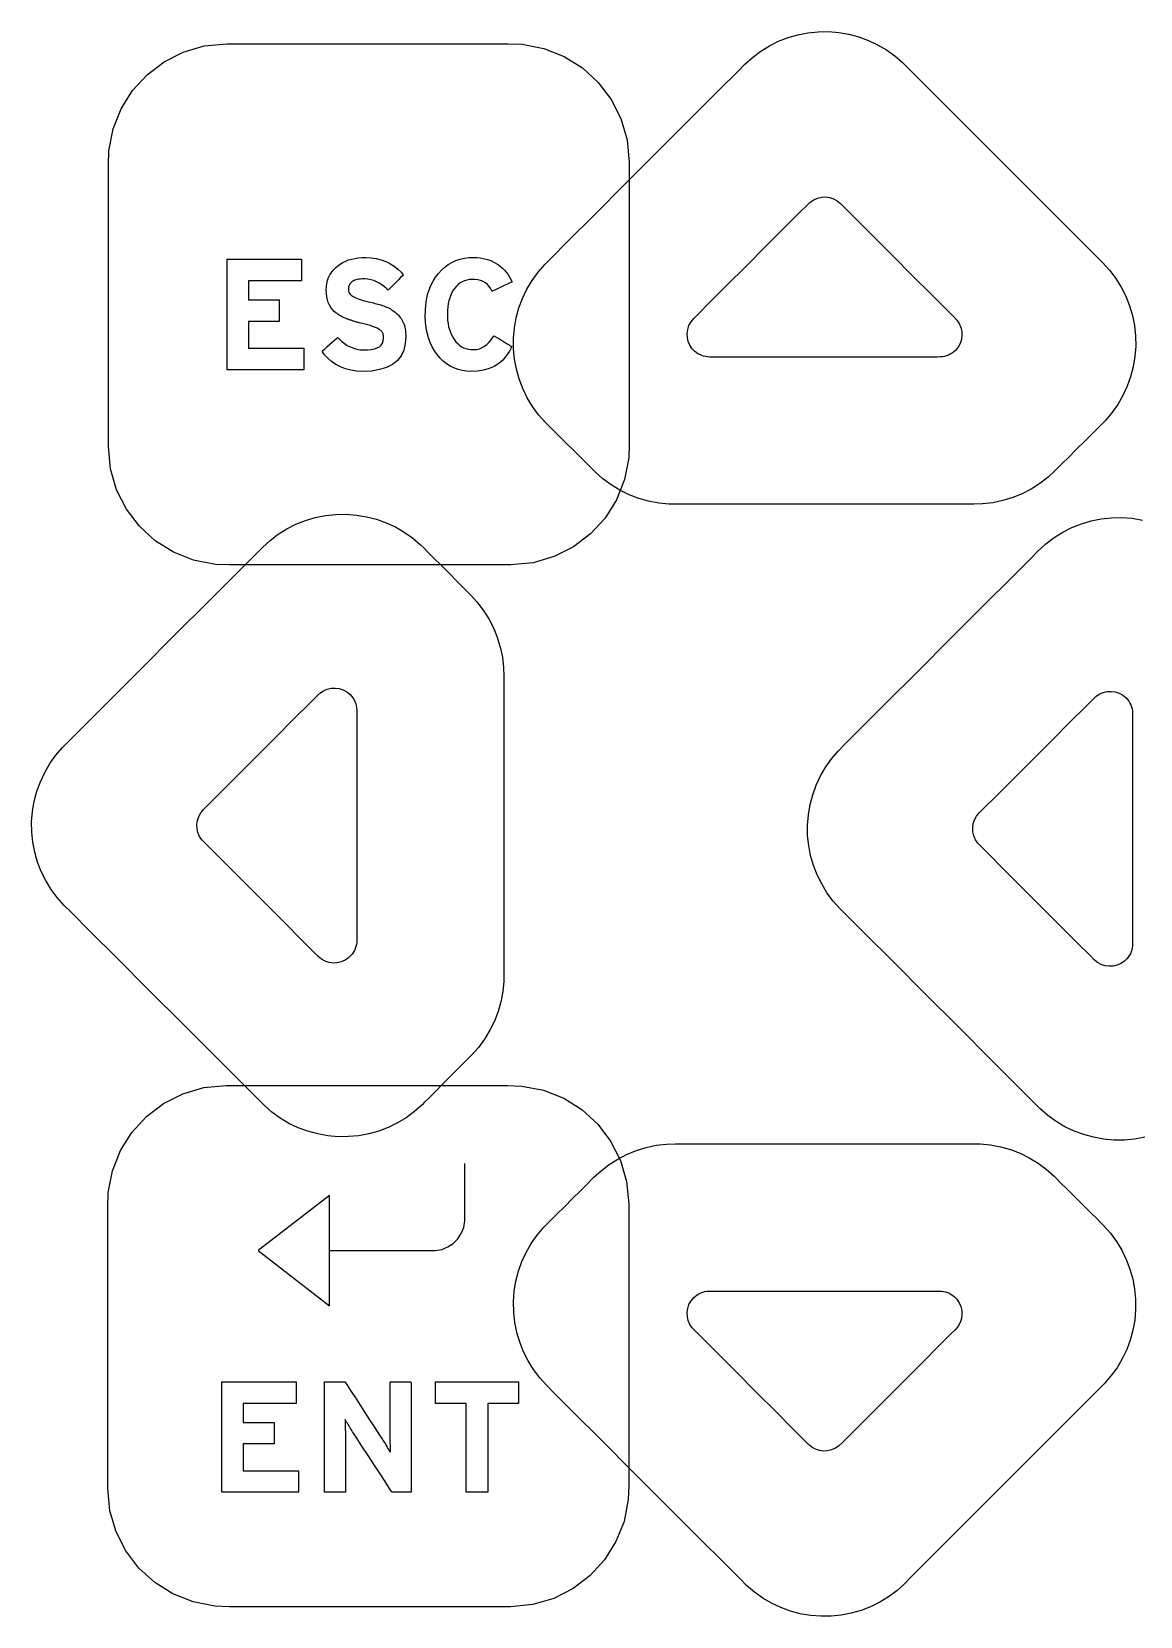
# Model space of a CAD drawing. Extents: x 1 to 47.7, y 0.2 to 35.
# Drawn here: x 22.173 to 23.344, y 11.692 to 13.364 of the extents above; entities that cross this region are included whole.
import ezdxf

# ---------------------------------------------------------------- set-up
doc = ezdxf.new("R2010")
doc.units = 0
doc.header["$MEASUREMENT"] = 0
for name, color, linetype in [('4_1__5U__UP_TO_TWO_IO_BOAR', 7, 'CONTINUOUS'), ('4_2__5U__FRONT_PANEL_W_24_', 7, 'CONTINUOUS'), ('5_1___24__TARGET_LEDS___12', 7, 'CONTINUOUS')]:
    doc.layers.add(name, color=color, linetype=linetype)

msp = doc.modelspace()

# ---------------------------------------------------------------- linework, layer by layer
at = {"layer": '4_1__5U__UP_TO_TWO_IO_BOAR'}
for points in [[(22.6791, 12.8017), (22.6676, 12.8017), (22.637, 12.8017), (22.5933, 12.8017), (22.5423, 12.8017), (22.4898, 12.8017), (22.4416, 12.8017), (22.4038, 12.8017), (22.382, 12.8017), (22.3671, 12.8023), (22.3441, 12.8067), (22.3227, 12.8152), (22.3035, 12.8272), (22.2869, 12.8425), (22.2731, 12.8605), (22.2628, 12.8808), (22.2563, 12.903), (22.2541, 12.9267), (22.2541, 12.9382), (22.2541, 12.9687), (22.2541, 13.0124), (22.2541, 13.0635), (22.2541, 13.116), (22.2541, 13.1641), (22.2541, 13.202), (22.2541, 13.2237), (22.2546, 13.2387), (22.2591, 13.2617), (22.2675, 13.283), (22.2796, 13.3022), (22.2949, 13.3189), (22.3129, 13.3326), (22.3332, 13.3429), (22.3554, 13.3494), (22.3791, 13.3517), (22.3905, 13.3517), (22.4211, 13.3517), (22.4648, 13.3517), (22.5158, 13.3517), (22.5683, 13.3517), (22.6165, 13.3517), (22.6543, 13.3517), (22.6761, 13.3517), (22.691, 13.3511), (22.714, 13.3467), (22.7354, 13.3382), (22.7546, 13.3261), (22.7712, 13.3109), (22.785, 13.2929), (22.7953, 13.2726), (22.8018, 13.2504), (22.8041, 13.2267), (22.8041, 13.2152), (22.8041, 13.1847), (22.8041, 13.141), (22.8041, 13.0899), (22.8041, 13.0374), (22.8041, 12.9893), (22.8041, 12.9514), (22.8041, 12.9297), (22.8035, 12.9147), (22.799, 12.8917), (22.7906, 12.8704), (22.7785, 12.8512), (22.7632, 12.8345), (22.7453, 12.8208), (22.7249, 12.8105), (22.7027, 12.8039)], [(22.5681, 13.0429), (22.5676, 13.0352), (22.566, 13.0284), (22.5632, 13.0225), (22.5592, 13.0175), (22.5541, 13.0133), (22.5479, 13.0101), (22.5404, 13.0078), (22.5318, 13.0063), (22.5226, 13.0058), (22.5162, 13.0063), (22.5101, 13.0073), (22.5044, 13.0088), (22.4992, 13.0108), (22.4943, 13.0133), (22.4898, 13.0163), (22.4857, 13.0199), (22.482, 13.0239), (22.4798, 13.0271), (22.4807, 13.0279), (22.4825, 13.0296), (22.4849, 13.0317), (22.4877, 13.0342), (22.4904, 13.0367), (22.4929, 13.039), (22.4948, 13.0408), (22.4959, 13.0418), (22.4974, 13.0405), (22.5003, 13.0378), (22.5033, 13.0354), (22.5064, 13.0333), (22.5096, 13.0317), (22.5129, 13.0304), (22.5164, 13.0294), (22.5199, 13.0288), (22.5236, 13.0286), (22.5277, 13.0286), (22.5316, 13.029), (22.535, 13.0296), (22.5378, 13.0307), (22.5402, 13.032), (22.5421, 13.0337), (22.5434, 13.0357), (22.5443, 13.038), (22.5447, 13.0407), (22.5447, 13.0418), (22.5446, 13.0425), (22.5446, 13.0431), (22.5445, 13.0437), (22.5444, 13.0443), (22.5443, 13.0449), (22.5442, 13.0454), (22.5441, 13.0459), (22.5439, 13.0464), (22.5436, 13.0469), (22.5433, 13.0473), (22.5429, 13.0478), (22.5426, 13.0482), (22.5421, 13.0486), (22.5417, 13.0491), (22.5412, 13.0495), (22.5407, 13.0499), (22.54, 13.0503), (22.5387, 13.0511), (22.5371, 13.0519), (22.5352, 13.0526), (22.5331, 13.0534), (22.5307, 13.0542), (22.528, 13.055), (22.5251, 13.0557), (22.5219, 13.0565), (22.5192, 13.0572), (22.5183, 13.0574), (22.5175, 13.0576), (22.5166, 13.0578), (22.5158, 13.0581), (22.515, 13.0583), (22.5142, 13.0586), (22.5134, 13.0589), (22.5126, 13.0591), (22.5118, 13.0594), (22.511, 13.0596), (22.5103, 13.0599), (22.5095, 13.0601), (22.5087, 13.0604), (22.5079, 13.0607), (22.5072, 13.0609), (22.5064, 13.0612), (22.5057, 13.0615), (22.5045, 13.062), (22.5031, 13.0626), (22.5017, 13.0632), (22.5003, 13.0639), (22.4991, 13.0646), (22.4978, 13.0653), (22.4966, 13.0661), (22.4955, 13.0669), (22.4944, 13.0677), (22.4925, 13.0693), (22.4906, 13.0712), (22.4889, 13.0734), (22.4875, 13.0759), (22.4863, 13.0785), (22.4854, 13.0815), (22.4847, 13.0846), (22.4843, 13.088), (22.4841, 13.0917), (22.4843, 13.0953), (22.4847, 13.0987), (22.4855, 13.1019), (22.4866, 13.1049), (22.4879, 13.1078), (22.4896, 13.1104), (22.4915, 13.1129), (22.4938, 13.1152), (22.4963, 13.1173), (22.4989, 13.1192), (22.5017, 13.1208), (22.5047, 13.1223), (22.5078, 13.1235), (22.511, 13.1245), (22.5144, 13.1252), (22.5179, 13.1258), (22.5216, 13.1261), (22.5259, 13.1261), (22.5315, 13.1257), (22.5369, 13.1249), (22.542, 13.1236), (22.5469, 13.1218), (22.5514, 13.1196), (22.5557, 13.1169), (22.5598, 13.1138), (22.5635, 13.1102), (22.5655, 13.1078), (22.5645, 13.1068), (22.5627, 13.1049), (22.5603, 13.1025), (22.5575, 13.0997), (22.5548, 13.097), (22.5524, 13.0945), (22.5505, 13.0926), (22.5494, 13.0916), (22.548, 13.0929), (22.5455, 13.0953), (22.5429, 13.0974), (22.5401, 13.0991), (22.5373, 13.1006), (22.5343, 13.1018), (22.5312, 13.1027), (22.528, 13.1032), (22.5247, 13.1035), (22.5223, 13.1035), (22.5204, 13.1034), (22.5187, 13.1031), (22.5172, 13.1029), (22.5157, 13.1025), (22.5144, 13.1021), (22.5133, 13.1016), (22.5122, 13.1011), (22.5113, 13.1004), (22.5106, 13.0997), (22.5098, 13.099), (22.5092, 13.0982), (22.5087, 13.0974), (22.5083, 13.0966), (22.508, 13.0957), (22.5077, 13.0948), (22.5076, 13.0939), (22.5075, 13.093), (22.5076, 13.0918), (22.5077, 13.0908), (22.508, 13.0897), (22.5085, 13.0888), (22.509, 13.0879), (22.5097, 13.087), (22.5105, 13.0862), (22.5115, 13.0855), (22.5126, 13.0848), (22.5138, 13.0842), (22.5153, 13.0835), (22.517, 13.0828), (22.5188, 13.0821), (22.5209, 13.0814), (22.5232, 13.0807), (22.5258, 13.0801), (22.5285, 13.0794), (22.5309, 13.0788), (22.5325, 13.0785), (22.534, 13.0781), (22.5356, 13.0777), (22.5371, 13.0773), (22.5387, 13.0769), (22.5402, 13.0765), (22.5418, 13.076), (22.5433, 13.0755), (22.5448, 13.075), (22.5463, 13.0744), (22.5477, 13.0738), (22.5491, 13.0732), (22.5505, 13.0725), (22.5519, 13.0718), (22.5532, 13.071), (22.5545, 13.0702), (22.5557, 13.0693), (22.5569, 13.0684), (22.5581, 13.0674), (22.5592, 13.0663), (22.5603, 13.0653), (22.5613, 13.0641), (22.5623, 13.0629), (22.5631, 13.0617), (22.564, 13.0604), (22.5647, 13.059), (22.5654, 13.0576), (22.5661, 13.056), (22.5666, 13.0544), (22.5671, 13.0527), (22.5674, 13.0509), (22.5677, 13.049), (22.5679, 13.0471), (22.5681, 13.045)], [(22.6592, 13.0904), (22.6578, 13.0931), (22.6562, 13.0955), (22.6543, 13.0975), (22.6521, 13.0993), (22.6497, 13.1007), (22.6471, 13.1018), (22.6442, 13.1025), (22.641, 13.103), (22.6378, 13.103), (22.6351, 13.1028), (22.6324, 13.1023), (22.63, 13.1015), (22.6277, 13.1005), (22.6255, 13.0992), (22.6235, 13.0977), (22.6216, 13.0958), (22.6199, 13.0938), (22.6183, 13.0915), (22.6168, 13.089), (22.6156, 13.0864), (22.6145, 13.0835), (22.6136, 13.0805), (22.6129, 13.0774), (22.6124, 13.074), (22.6121, 13.0705), (22.612, 13.0668), (22.612, 13.0631), (22.6123, 13.0596), (22.6127, 13.0563), (22.6133, 13.0531), (22.6142, 13.0501), (22.6152, 13.0472), (22.6164, 13.0445), (22.6178, 13.0419), (22.6194, 13.0394), (22.6211, 13.0372), (22.6229, 13.0352), (22.6248, 13.0335), (22.627, 13.032), (22.6292, 13.0309), (22.6316, 13.03), (22.6342, 13.0293), (22.6369, 13.029), (22.6398, 13.0289), (22.643, 13.0292), (22.6459, 13.0299), (22.6487, 13.031), (22.6513, 13.0325), (22.6538, 13.0344), (22.6561, 13.0366), (22.6582, 13.0393), (22.6602, 13.0424), (22.6612, 13.0436), (22.6626, 13.0427), (22.665, 13.0413), (22.668, 13.0395), (22.6712, 13.0375), (22.6744, 13.0355), (22.6771, 13.0339), (22.6791, 13.0327), (22.68, 13.0321), (22.6775, 13.0273), (22.6742, 13.0223), (22.6704, 13.0179), (22.6662, 13.0143), (22.6614, 13.0112), (22.6561, 13.0089), (22.6503, 13.0072), (22.644, 13.0062), (22.6374, 13.0058), (22.6325, 13.0061), (22.6277, 13.0069), (22.6233, 13.008), (22.619, 13.0096), (22.615, 13.0116), (22.6112, 13.014), (22.6076, 13.0168), (22.6043, 13.02), (22.6012, 13.0237), (22.5984, 13.0276), (22.596, 13.0319), (22.5939, 13.0364), (22.5922, 13.0413), (22.5908, 13.0465), (22.5897, 13.052), (22.5891, 13.0578), (22.5887, 13.0639), (22.5888, 13.0701), (22.5893, 13.076), (22.5901, 13.0816), (22.5912, 13.0869), (22.5928, 13.092), (22.5947, 13.0967), (22.5969, 13.1012), (22.5996, 13.1053), (22.6025, 13.1092), (22.6058, 13.1128), (22.6092, 13.1159), (22.6129, 13.1187), (22.6169, 13.121), (22.621, 13.1228), (22.6254, 13.1243), (22.63, 13.1254), (22.6348, 13.126), (22.6396, 13.1262), (22.6432, 13.126), (22.6466, 13.1257), (22.6498, 13.1251), (22.6529, 13.1244), (22.6558, 13.1236), (22.6586, 13.1225), (22.6612, 13.1213), (22.6637, 13.1199), (22.666, 13.1183), (22.6682, 13.1166), (22.6703, 13.1147), (22.6722, 13.1128), (22.674, 13.1107), (22.6757, 13.1085), (22.6772, 13.1062), (22.6787, 13.1037), (22.68, 13.1012), (22.6799, 13.1002), (22.6781, 13.0994), (22.6754, 13.0981), (22.672, 13.0965), (22.6684, 13.0948), (22.665, 13.0932), (22.662, 13.0918), (22.66, 13.0908)], [(23.3355, 12.402), (23.3354, 12.3998), (23.3351, 12.3977), (23.3346, 12.3956), (23.334, 12.3935), (23.3331, 12.3915), (23.332, 12.3896), (23.3308, 12.3877), (23.3293, 12.386), (23.3268, 12.3836), (23.3231, 12.3811), (23.3191, 12.3793), (23.3149, 12.3784), (23.3106, 12.3782), (23.3064, 12.3788), (23.3022, 12.3801), (23.2984, 12.3822), (23.2949, 12.3851), (23.2902, 12.3898), (23.2779, 12.4021), (23.2602, 12.4198), (23.2396, 12.4404), (23.2183, 12.4617), (23.1989, 12.4811), (23.1836, 12.4964), (23.1748, 12.5052), (23.1721, 12.5081), (23.1696, 12.5118), (23.1678, 12.5158), (23.1669, 12.52), (23.1667, 12.5243), (23.1673, 12.5286), (23.1686, 12.5327), (23.1707, 12.5366), (23.1736, 12.5401), (23.1782, 12.5447), (23.1906, 12.5571), (23.2083, 12.5747), (23.2289, 12.5954), (23.2501, 12.6166), (23.2696, 12.6361), (23.2849, 12.6514), (23.2937, 12.6602), (23.2966, 12.6629), (23.3003, 12.6654), (23.3043, 12.6671), (23.3085, 12.6681), (23.3128, 12.6683), (23.3171, 12.6677), (23.3212, 12.6664), (23.325, 12.6643), (23.3285, 12.6614), (23.3301, 12.6597), (23.3314, 12.6579), (23.3326, 12.656), (23.3336, 12.654), (23.3343, 12.652), (23.3349, 12.6499), (23.3353, 12.6477), (23.3355, 12.6456), (23.3355, 12.6421), (23.3355, 12.6245), (23.3355, 12.5939), (23.3355, 12.555), (23.3355, 12.5126), (23.3355, 12.4713), (23.3355, 12.4359), (23.3355, 12.4113)], [(22.6785, 11.7025), (22.667, 11.7025), (22.6365, 11.7025), (22.5927, 11.7025), (22.5417, 11.7025), (22.4892, 11.7025), (22.4411, 11.7025), (22.4032, 11.7025), (22.3815, 11.7025), (22.3665, 11.7031), (22.3435, 11.7075), (22.3222, 11.716), (22.303, 11.728), (22.2863, 11.7433), (22.2726, 11.7613), (22.2622, 11.7816), (22.2557, 11.8038), (22.2535, 11.8275), (22.2535, 11.839), (22.2535, 11.8695), (22.2535, 11.9132), (22.2535, 11.9643), (22.2535, 12.0168), (22.2535, 12.0649), (22.2535, 12.1028), (22.2535, 12.1245), (22.254, 12.1395), (22.2585, 12.1625), (22.267, 12.1838), (22.279, 12.203), (22.2943, 12.2197), (22.3123, 12.2334), (22.3326, 12.2437), (22.3548, 12.2502), (22.3785, 12.2525), (22.3899, 12.2525), (22.4205, 12.2525), (22.4642, 12.2525), (22.5152, 12.2525), (22.5678, 12.2525), (22.6159, 12.2525), (22.6537, 12.2525), (22.6755, 12.2525), (22.6905, 12.2519), (22.7135, 12.2475), (22.7348, 12.239), (22.754, 12.227), (22.7707, 12.2117), (22.7844, 12.1937), (22.7947, 12.1734), (22.8012, 12.1512), (22.8035, 12.1275), (22.8035, 12.116), (22.8035, 12.0855), (22.8035, 12.0418), (22.8035, 11.9907), (22.8035, 11.9382), (22.8035, 11.8901), (22.8035, 11.8522), (22.8035, 11.8305), (22.8029, 11.8155), (22.7985, 11.7925), (22.79, 11.7712), (22.7779, 11.752), (22.7627, 11.7353), (22.7447, 11.7216), (22.7244, 11.7113), (22.7021, 11.7048)], [(22.5536, 11.8232), (22.5521, 11.8255), (22.5481, 11.8317), (22.5423, 11.8405), (22.5354, 11.851), (22.5284, 11.8619), (22.5217, 11.872), (22.5163, 11.8803), (22.5129, 11.8855), (22.512, 11.887), (22.5115, 11.8878), (22.511, 11.8886), (22.5105, 11.8894), (22.51, 11.8902), (22.5095, 11.8911), (22.509, 11.8919), (22.5085, 11.8927), (22.508, 11.8936), (22.5075, 11.8944), (22.507, 11.8952), (22.5065, 11.896), (22.506, 11.8967), (22.5056, 11.8974), (22.5052, 11.8981), (22.5049, 11.8987), (22.5045, 11.8993), (22.5042, 11.8999), (22.5042, 11.8979), (22.5042, 11.8952), (22.5042, 11.8925), (22.5042, 11.8897), (22.5043, 11.8868), (22.5043, 11.8838), (22.5044, 11.8807), (22.5044, 11.8775), (22.5045, 11.8745), (22.5045, 11.8724), (22.5045, 11.8672), (22.5045, 11.86), (22.5045, 11.8515), (22.5045, 11.8427), (22.5045, 11.8346), (22.5045, 11.8281), (22.5045, 11.824), (22.5044, 11.8232), (22.5031, 11.8232), (22.5006, 11.8232), (22.4972, 11.8232), (22.4935, 11.8232), (22.4897, 11.8232), (22.4863, 11.8232), (22.4837, 11.8232), (22.4823, 11.8232), (22.4822, 11.8248), (22.4822, 11.8335), (22.4822, 11.848), (22.4822, 11.8663), (22.4822, 11.8862), (22.4822, 11.9055), (22.4822, 11.9223), (22.4822, 11.9344), (22.4822, 11.9397), (22.4828, 11.9398), (22.4848, 11.9398), (22.4877, 11.9398), (22.4912, 11.9398), (22.4949, 11.9398), (22.4984, 11.9398), (22.5014, 11.9398), (22.5033, 11.9398), (22.5039, 11.9397), (22.5058, 11.9369), (22.5099, 11.9306), (22.5157, 11.9217), (22.5223, 11.9114), (22.5292, 11.9009), (22.5354, 11.8913), (22.5404, 11.8836), (22.5434, 11.879), (22.5444, 11.8775), (22.5455, 11.8758), (22.5466, 11.8742), (22.5475, 11.8726), (22.5485, 11.871), (22.5493, 11.8696), (22.5502, 11.8681), (22.5509, 11.8667), (22.5516, 11.8654), (22.5518, 11.8667), (22.5518, 11.8693), (22.5518, 11.8721), (22.5517, 11.8749), (22.5517, 11.8778), (22.5517, 11.8808), (22.5516, 11.8838), (22.5516, 11.887), (22.5516, 11.8902), (22.5515, 11.892), (22.5515, 11.8966), (22.5515, 11.9034), (22.5515, 11.9115), (22.5515, 11.9199), (22.5515, 11.9278), (22.5515, 11.9344), (22.5515, 11.9386), (22.5516, 11.9398), (22.5527, 11.9398), (22.5551, 11.9398), (22.5583, 11.9398), (22.5621, 11.9398), (22.5658, 11.9398), (22.5693, 11.9398), (22.572, 11.9398), (22.5736, 11.9398), (22.5738, 11.9388), (22.5738, 11.931), (22.5738, 11.9171), (22.5738, 11.8993), (22.5738, 11.8795), (22.5738, 11.8599), (22.5738, 11.8427), (22.5738, 11.8298), (22.5738, 11.8235), (22.5734, 11.8232), (22.5718, 11.8232), (22.5691, 11.8232), (22.5659, 11.8232), (22.5624, 11.8232), (22.5591, 11.8232), (22.5563, 11.8232), (22.5543, 11.8232)]]:
    msp.add_lwpolyline(points, close=True, dxfattribs=at)
for points in [[(22.3795, 13.0077), (22.3795, 13.1243), (22.458, 13.1243), (22.458, 13.1015), (22.4021, 13.1015), (22.4021, 13.0813), (22.4346, 13.0813), (22.4346, 13.0587), (22.4021, 13.0587), (22.4021, 13.0304), (22.4604, 13.0304), (22.4604, 13.0077), (22.3795, 13.0077)], [(23.3483, 12.1979), (23.3376, 12.196), (23.3268, 12.1949), (23.3158, 12.1949), (23.3049, 12.1959), (23.2942, 12.1978), (23.2838, 12.2006), (23.2737, 12.2044), (23.2639, 12.209), (23.2546, 12.2145), (23.2459, 12.2209), (23.2376, 12.2281), (23.2312, 12.2345), (23.2134, 12.2523), (23.1858, 12.2799), (23.1522, 12.3135), (23.1164, 12.3493), (23.0822, 12.3835), (23.0534, 12.4123), (23.0338, 12.4319), (23.0267, 12.439), (23.0193, 12.4471), (23.0128, 12.4558), (23.0072, 12.4651), (23.0024, 12.4747), (22.9985, 12.4847), (22.9955, 12.495), (22.9935, 12.5056), (22.9924, 12.5164), (22.9923, 12.5273), (22.9932, 12.5382), (22.995, 12.5489), (22.9977, 12.5593), (23.0014, 12.5695), (23.006, 12.5792), (23.0115, 12.5886), (23.0178, 12.5974), (23.0249, 12.6057), (23.031, 12.6119), (23.0479, 12.6287), (23.0749, 12.6557), (23.1082, 12.689), (23.144, 12.7248), (23.1784, 12.7593), (23.2078, 12.7886), (23.2282, 12.809), (23.2358, 12.8166), (23.2439, 12.824), (23.2526, 12.8306), (23.2618, 12.8363), (23.2714, 12.8412), (23.2814, 12.8451), (23.2918, 12.8482), (23.3024, 12.8503), (23.3132, 12.8515), (23.3242, 12.8516), (23.3351, 12.8509), (23.3458, 12.8491)], [(22.4875, 12.0782), (22.4925, 12.0782), (22.5059, 12.0782), (22.5245, 12.0782), (22.5456, 12.0782), (22.5661, 12.0782), (22.5833, 12.0782), (22.5942, 12.0782), (22.599, 12.0783), (22.606, 12.0795), (22.6124, 12.0821), (22.6181, 12.0859), (22.6229, 12.0907), (22.6267, 12.0964), (22.6293, 12.1028), (22.6305, 12.1098), (22.6306, 12.1134), (22.6306, 12.1192), (22.6306, 12.1284), (22.6306, 12.1393), (22.6306, 12.1505), (22.6306, 12.1605), (22.6306, 12.1675), (22.6306, 12.1702)], [(22.4123, 12.0782), (22.4875, 12.0201), (22.4875, 12.0782), (22.4875, 12.1363), (22.4123, 12.0782)], [(22.3739, 11.8232), (22.3739, 11.9398), (22.4524, 11.9398), (22.4524, 11.917), (22.3965, 11.917), (22.3965, 11.8968), (22.429, 11.8968), (22.429, 11.8742), (22.3965, 11.8742), (22.3965, 11.8459), (22.4548, 11.8459), (22.4548, 11.8232), (22.3739, 11.8232)], [(22.6546, 11.9169), (22.6546, 11.8232), (22.632, 11.8232), (22.632, 11.9169), (22.5995, 11.9169), (22.5995, 11.9398), (22.687, 11.9398), (22.687, 11.9169), (22.6546, 11.9169)]]:
    msp.add_lwpolyline(points, dxfattribs=at)
at = {"layer": '4_2__5U__FRONT_PANEL_W_24_'}
for points in [[(23.3037, 13.1208), (23.311, 13.1127), (23.3176, 13.1041), (23.3233, 13.0949), (23.3282, 13.0853), (23.3321, 13.0752), (23.3352, 13.0649), (23.3373, 13.0542), (23.3385, 13.0434), (23.3387, 13.0324), (23.3379, 13.0215), (23.3361, 13.0108), (23.3334, 13.0003), (23.3298, 12.9902), (23.3253, 12.9804), (23.3199, 12.971), (23.3137, 12.9622), (23.3066, 12.9538), (23.3029, 12.9501), (23.2991, 12.9463), (23.2928, 12.94), (23.2849, 12.9322), (23.2764, 12.9237), (23.268, 12.9154), (23.2609, 12.9083), (23.2558, 12.9033), (23.2537, 12.9012), (23.2462, 12.8943), (23.2376, 12.8877), (23.2285, 12.8818), (23.2189, 12.8769), (23.2089, 12.8728), (23.1986, 12.8696), (23.1879, 12.8673), (23.1771, 12.8661), (23.168, 12.8658), (23.1514, 12.8658), (23.1168, 12.8658), (23.0699, 12.8658), (23.0166, 12.8658), (22.9626, 12.8658), (22.9137, 12.8658), (22.8757, 12.8658), (22.8544, 12.8658), (22.8459, 12.8659), (22.8351, 12.867), (22.8244, 12.869), (22.814, 12.8719), (22.8039, 12.8758), (22.7942, 12.8806), (22.785, 12.8862), (22.7762, 12.8927), (22.768, 12.9), (22.7655, 12.9025), (22.761, 12.9069), (22.7543, 12.9137), (22.7462, 12.9217), (22.7376, 12.9302), (22.7294, 12.9383), (22.7227, 12.945), (22.7182, 12.9495), (22.7157, 12.952), (22.7084, 12.9602), (22.702, 12.9689), (22.6964, 12.9782), (22.6917, 12.9879), (22.6879, 12.998), (22.685, 13.0084), (22.683, 13.019), (22.682, 13.0299), (22.6819, 13.0409), (22.6829, 13.0518), (22.6848, 13.0624), (22.6876, 13.0729), (22.6914, 13.083), (22.696, 13.0927), (22.7015, 13.102), (22.7079, 13.1108), (22.7151, 13.119), (22.7215, 13.1254), (22.7393, 13.1432), (22.7669, 13.1708), (22.8005, 13.2045), (22.8363, 13.2403), (22.8705, 13.2745), (22.8993, 13.3033), (22.9189, 13.3228), (22.926, 13.33), (22.9342, 13.3373), (22.9429, 13.3438), (22.9521, 13.3494), (22.9617, 13.3542), (22.9717, 13.3581), (22.9821, 13.3611), (22.9926, 13.3632), (23.0034, 13.3642), (23.0143, 13.3644), (23.0252, 13.3635), (23.0359, 13.3617), (23.0464, 13.3589), (23.0565, 13.3552), (23.0663, 13.3506), (23.0756, 13.3452), (23.0844, 13.3389), (23.0927, 13.3317), (23.0989, 13.3256), (23.1157, 13.3087), (23.1427, 13.2817), (23.176, 13.2485), (23.2118, 13.2127), (23.2463, 13.1782), (23.2756, 13.1489), (23.296, 13.1285)], [(22.889, 13.0211), (22.8868, 13.0212), (22.8847, 13.0215), (22.8826, 13.022), (22.8805, 13.0227), (22.8785, 13.0236), (22.8766, 13.0246), (22.8747, 13.0259), (22.873, 13.0273), (22.8706, 13.0298), (22.8681, 13.0335), (22.8664, 13.0375), (22.8654, 13.0417), (22.8652, 13.046), (22.8658, 13.0503), (22.8671, 13.0544), (22.8693, 13.0583), (22.8722, 13.0618), (22.8768, 13.0664), (22.8891, 13.0788), (22.9068, 13.0964), (22.9275, 13.1171), (22.9487, 13.1383), (22.9681, 13.1577), (22.9834, 13.1731), (22.9922, 13.1818), (22.9951, 13.1846), (22.9988, 13.1871), (23.0028, 13.1888), (23.007, 13.1898), (23.0113, 13.19), (23.0156, 13.1894), (23.0197, 13.188), (23.0236, 13.1859), (23.0271, 13.183), (23.0317, 13.1784), (23.0441, 13.1661), (23.0618, 13.1484), (23.0824, 13.1277), (23.1036, 13.1065), (23.1231, 13.0871), (23.1384, 13.0718), (23.1472, 13.063), (23.1499, 13.0601), (23.1524, 13.0564), (23.1542, 13.0524), (23.1551, 13.0481), (23.1553, 13.0439), (23.1547, 13.0396), (23.1534, 13.0355), (23.1513, 13.0316), (23.1484, 13.0281), (23.1467, 13.0266), (23.1449, 13.0252), (23.143, 13.024), (23.141, 13.0231), (23.139, 13.0223), (23.1369, 13.0217), (23.1348, 13.0213), (23.1326, 13.0212), (23.1291, 13.0211), (23.1116, 13.0211), (23.0809, 13.0211), (23.042, 13.0211), (22.9996, 13.0211), (22.9583, 13.0211), (22.923, 13.0211), (22.8983, 13.0211)], [(22.4167, 12.8202), (22.4248, 12.8275), (22.4334, 12.8341), (22.4426, 12.8398), (22.4522, 12.8447), (22.4623, 12.8486), (22.4726, 12.8517), (22.4833, 12.8538), (22.4941, 12.855), (22.5051, 12.8552), (22.516, 12.8544), (22.5267, 12.8526), (22.5372, 12.8499), (22.5473, 12.8463), (22.5571, 12.8418), (22.5665, 12.8364), (22.5753, 12.8302), (22.5837, 12.8231), (22.5874, 12.8195), (22.5912, 12.8156), (22.5975, 12.8093), (22.6053, 12.8014), (22.6138, 12.7929), (22.6221, 12.7846), (22.6292, 12.7774), (22.6342, 12.7723), (22.6363, 12.7702), (22.6432, 12.7628), (22.6498, 12.7541), (22.6557, 12.745), (22.6606, 12.7354), (22.6647, 12.7254), (22.6679, 12.7151), (22.6702, 12.7044), (22.6714, 12.6936), (22.6717, 12.6845), (22.6717, 12.6679), (22.6717, 12.6333), (22.6717, 12.5864), (22.6717, 12.5331), (22.6717, 12.4791), (22.6717, 12.4302), (22.6717, 12.3922), (22.6717, 12.3709), (22.6716, 12.3624), (22.6705, 12.3516), (22.6685, 12.3409), (22.6656, 12.3305), (22.6617, 12.3204), (22.6569, 12.3107), (22.6513, 12.3015), (22.6448, 12.2927), (22.6375, 12.2846), (22.635, 12.282), (22.6306, 12.2775), (22.6238, 12.2708), (22.6158, 12.2627), (22.6072, 12.2541), (22.5992, 12.2459), (22.5925, 12.2392), (22.588, 12.2347), (22.5855, 12.2322), (22.5773, 12.2249), (22.5686, 12.2185), (22.5593, 12.2129), (22.5496, 12.2082), (22.5395, 12.2044), (22.5291, 12.2015), (22.5185, 12.1995), (22.5076, 12.1985), (22.4966, 12.1984), (22.4857, 12.1994), (22.4751, 12.2013), (22.4646, 12.2041), (22.4545, 12.2079), (22.4448, 12.2125), (22.4355, 12.218), (22.4267, 12.2244), (22.4185, 12.2316), (22.4121, 12.238), (22.3943, 12.2558), (22.3667, 12.2834), (22.333, 12.317), (22.2972, 12.3528), (22.263, 12.387), (22.2342, 12.4158), (22.2147, 12.4354), (22.2075, 12.4425), (22.2002, 12.4507), (22.1937, 12.4594), (22.1881, 12.4686), (22.1833, 12.4782), (22.1794, 12.4882), (22.1764, 12.4986), (22.1743, 12.5091), (22.1733, 12.5199), (22.1731, 12.5308), (22.174, 12.5417), (22.1758, 12.5524), (22.1786, 12.5629), (22.1823, 12.573), (22.1869, 12.5828), (22.1923, 12.5921), (22.1986, 12.6009), (22.2058, 12.6092), (22.2119, 12.6154), (22.2288, 12.6323), (22.2557, 12.6592), (22.289, 12.6925), (22.3248, 12.7283), (22.3593, 12.7628), (22.3886, 12.7921), (22.409, 12.8125)], [(22.5164, 12.4055), (22.5163, 12.4033), (22.516, 12.4012), (22.5155, 12.3991), (22.5148, 12.397), (22.5139, 12.395), (22.5129, 12.3931), (22.5116, 12.3912), (22.5102, 12.3895), (22.5077, 12.3871), (22.504, 12.3846), (22.5, 12.3829), (22.4958, 12.3819), (22.4915, 12.3817), (22.4872, 12.3823), (22.4831, 12.3836), (22.4792, 12.3858), (22.4757, 12.3887), (22.4711, 12.3933), (22.4587, 12.4056), (22.4411, 12.4233), (22.4204, 12.444), (22.3992, 12.4652), (22.3798, 12.4846), (22.3644, 12.4999), (22.3557, 12.5087), (22.3529, 12.5116), (22.3504, 12.5153), (22.3487, 12.5193), (22.3477, 12.5235), (22.3475, 12.5278), (22.3481, 12.5321), (22.3495, 12.5362), (22.3516, 12.5401), (22.3545, 12.5436), (22.3591, 12.5482), (22.3714, 12.5606), (22.3891, 12.5783), (22.4098, 12.5989), (22.431, 12.6201), (22.4504, 12.6396), (22.4657, 12.6549), (22.4745, 12.6637), (22.4774, 12.6664), (22.4811, 12.6689), (22.4851, 12.6707), (22.4894, 12.6716), (22.4936, 12.6718), (22.4979, 12.6713), (22.502, 12.6699), (22.5059, 12.6678), (22.5094, 12.6649), (22.5109, 12.6632), (22.5123, 12.6614), (22.5135, 12.6595), (22.5144, 12.6575), (22.5152, 12.6555), (22.5158, 12.6534), (22.5162, 12.6513), (22.5163, 12.6491), (22.5164, 12.6456), (22.5164, 12.6281), (22.5164, 12.5974), (22.5164, 12.5585), (22.5164, 12.5161), (22.5164, 12.4748), (22.5164, 12.4395), (22.5164, 12.4148)], [(22.7169, 11.9359), (22.7095, 11.944), (22.7029, 11.9527), (22.6972, 11.9619), (22.6924, 11.9715), (22.6884, 11.9815), (22.6853, 11.9919), (22.6832, 12.0025), (22.6821, 12.0133), (22.6819, 12.0243), (22.6827, 12.0352), (22.6844, 12.0459), (22.6871, 12.0564), (22.6907, 12.0666), (22.6952, 12.0764), (22.7006, 12.0857), (22.7069, 12.0946), (22.7139, 12.1029), (22.7176, 12.1067), (22.7214, 12.1104), (22.7277, 12.1167), (22.7356, 12.1246), (22.7442, 12.1331), (22.7525, 12.1413), (22.7596, 12.1484), (22.7647, 12.1535), (22.7668, 12.1556), (22.7743, 12.1624), (22.7829, 12.1691), (22.7921, 12.1749), (22.8017, 12.1799), (22.8116, 12.184), (22.822, 12.1872), (22.8326, 12.1894), (22.8434, 12.1907), (22.8525, 12.191), (22.8691, 12.191), (22.9037, 12.191), (22.9506, 12.191), (23.004, 12.191), (23.058, 12.191), (23.1068, 12.191), (23.1448, 12.191), (23.1661, 12.191), (23.1746, 12.1908), (23.1855, 12.1898), (23.1961, 12.1878), (23.2065, 12.1848), (23.2166, 12.1809), (23.2263, 12.1761), (23.2356, 12.1705), (23.2443, 12.164), (23.2525, 12.1568), (23.255, 12.1542), (23.2595, 12.1498), (23.2663, 12.1431), (23.2744, 12.135), (23.283, 12.1265), (23.2911, 12.1184), (23.2979, 12.1117), (23.3023, 12.1073), (23.3049, 12.1047), (23.3121, 12.0966), (23.3185, 12.0878), (23.3241, 12.0786), (23.3288, 12.0689), (23.3327, 12.0588), (23.3356, 12.0484), (23.3376, 12.0377), (23.3386, 12.0269), (23.3386, 12.0159), (23.3377, 12.005), (23.3358, 11.9943), (23.3329, 11.9839), (23.3292, 11.9738), (23.3245, 11.964), (23.319, 11.9547), (23.3126, 11.946), (23.3054, 11.9377), (23.2991, 11.9313), (23.2813, 11.9135), (23.2536, 11.8859), (23.22, 11.8523), (23.1842, 11.8165), (23.15, 11.7823), (23.1212, 11.7535), (23.1017, 11.7339), (23.0945, 11.7268), (23.0864, 11.7194), (23.0777, 11.7129), (23.0685, 11.7073), (23.0588, 11.7025), (23.0488, 11.6986), (23.0385, 11.6956), (23.0279, 11.6936), (23.0171, 11.6925), (23.0062, 11.6924), (22.9953, 11.6932), (22.9846, 11.6951), (22.9742, 11.6978), (22.964, 11.7015), (22.9543, 11.7061), (22.945, 11.7116), (22.9361, 11.7179), (22.9279, 11.725), (22.9217, 11.7311), (22.9048, 11.748), (22.8778, 11.775), (22.8445, 11.8083), (22.8087, 11.8441), (22.7743, 11.8785), (22.7449, 11.9079), (22.7245, 11.9283)], [(23.1316, 12.0356), (23.1337, 12.0355), (23.1358, 12.0352), (23.1379, 12.0347), (23.14, 12.0341), (23.142, 12.0332), (23.1439, 12.0321), (23.1458, 12.0309), (23.1475, 12.0294), (23.1499, 12.0269), (23.1524, 12.0232), (23.1542, 12.0192), (23.1551, 12.015), (23.1553, 12.0107), (23.1547, 12.0065), (23.1534, 12.0023), (23.1513, 11.9985), (23.1484, 11.995), (23.1437, 11.9903), (23.1314, 11.978), (23.1137, 11.9603), (23.0931, 11.9397), (23.0719, 11.9184), (23.0524, 11.899), (23.0371, 11.8837), (23.0283, 11.8749), (23.0254, 11.8722), (23.0217, 11.8697), (23.0177, 11.8679), (23.0135, 11.867), (23.0092, 11.8668), (23.0049, 11.8674), (23.0008, 11.8687), (22.9969, 11.8708), (22.9934, 11.8737), (22.9888, 11.8783), (22.9765, 11.8907), (22.9588, 11.9084), (22.9381, 11.929), (22.9169, 11.9502), (22.8975, 11.9697), (22.8822, 11.985), (22.8734, 11.9938), (22.8706, 11.9967), (22.8681, 12.0004), (22.8664, 12.0044), (22.8654, 12.0086), (22.8652, 12.0129), (22.8658, 12.0171), (22.8671, 12.0213), (22.8693, 12.0251), (22.8722, 12.0286), (22.8739, 12.0302), (22.8757, 12.0315), (22.8776, 12.0327), (22.8795, 12.0337), (22.8816, 12.0344), (22.8836, 12.035), (22.8858, 12.0354), (22.8879, 12.0356), (22.8914, 12.0356), (22.909, 12.0356), (22.9396, 12.0356), (22.9785, 12.0356), (23.021, 12.0356), (23.0622, 12.0356), (23.0976, 12.0356), (23.1223, 12.0356)]]:
    msp.add_lwpolyline(points, close=True, dxfattribs=at)
at = {"layer": '5_1___24__TARGET_LEDS___12'}
for points in [[(23.3037, 13.1208), (23.311, 13.1127), (23.3176, 13.1041), (23.3233, 13.0949), (23.3282, 13.0853), (23.3321, 13.0752), (23.3352, 13.0649), (23.3373, 13.0542), (23.3385, 13.0434), (23.3387, 13.0324), (23.3379, 13.0215), (23.3361, 13.0108), (23.3334, 13.0003), (23.3298, 12.9902), (23.3253, 12.9804), (23.3199, 12.971), (23.3137, 12.9622), (23.3066, 12.9538), (23.3029, 12.9501), (23.2991, 12.9463), (23.2928, 12.94), (23.2849, 12.9322), (23.2764, 12.9237), (23.268, 12.9154), (23.2609, 12.9083), (23.2558, 12.9033), (23.2537, 12.9012), (23.2462, 12.8943), (23.2376, 12.8877), (23.2285, 12.8818), (23.2189, 12.8769), (23.2089, 12.8728), (23.1986, 12.8696), (23.1879, 12.8673), (23.1771, 12.8661), (23.168, 12.8658), (23.1514, 12.8658), (23.1168, 12.8658), (23.0699, 12.8658), (23.0166, 12.8658), (22.9626, 12.8658), (22.9137, 12.8658), (22.8757, 12.8658), (22.8544, 12.8658), (22.8459, 12.8659), (22.8351, 12.867), (22.8244, 12.869), (22.814, 12.8719), (22.8039, 12.8758), (22.7942, 12.8806), (22.785, 12.8862), (22.7762, 12.8927), (22.768, 12.9), (22.7655, 12.9025), (22.761, 12.9069), (22.7543, 12.9137), (22.7462, 12.9217), (22.7376, 12.9302), (22.7294, 12.9383), (22.7227, 12.945), (22.7182, 12.9495), (22.7157, 12.952), (22.7084, 12.9602), (22.702, 12.9689), (22.6964, 12.9782), (22.6917, 12.9879), (22.6879, 12.998), (22.685, 13.0084), (22.683, 13.019), (22.682, 13.0299), (22.6819, 13.0409), (22.6829, 13.0518), (22.6848, 13.0624), (22.6876, 13.0729), (22.6914, 13.083), (22.696, 13.0927), (22.7015, 13.102), (22.7079, 13.1108), (22.7151, 13.119), (22.7215, 13.1254), (22.7393, 13.1432), (22.7669, 13.1708), (22.8005, 13.2045), (22.8363, 13.2403), (22.8705, 13.2745), (22.8993, 13.3033), (22.9189, 13.3228), (22.926, 13.33), (22.9342, 13.3373), (22.9429, 13.3438), (22.9521, 13.3494), (22.9617, 13.3542), (22.9717, 13.3581), (22.9821, 13.3611), (22.9926, 13.3632), (23.0034, 13.3642), (23.0143, 13.3644), (23.0252, 13.3635), (23.0359, 13.3617), (23.0464, 13.3589), (23.0565, 13.3552), (23.0663, 13.3506), (23.0756, 13.3452), (23.0844, 13.3389), (23.0927, 13.3317), (23.0989, 13.3256), (23.1157, 13.3087), (23.1427, 13.2817), (23.176, 13.2485), (23.2118, 13.2127), (23.2463, 13.1782), (23.2756, 13.1489), (23.296, 13.1285)], [(22.889, 13.0211), (22.8868, 13.0212), (22.8847, 13.0215), (22.8826, 13.022), (22.8805, 13.0227), (22.8785, 13.0236), (22.8766, 13.0246), (22.8747, 13.0259), (22.873, 13.0273), (22.8706, 13.0298), (22.8681, 13.0335), (22.8664, 13.0375), (22.8654, 13.0417), (22.8652, 13.046), (22.8658, 13.0503), (22.8671, 13.0544), (22.8693, 13.0583), (22.8722, 13.0618), (22.8768, 13.0664), (22.8891, 13.0788), (22.9068, 13.0964), (22.9275, 13.1171), (22.9487, 13.1383), (22.9681, 13.1577), (22.9834, 13.1731), (22.9922, 13.1818), (22.9951, 13.1846), (22.9988, 13.1871), (23.0028, 13.1888), (23.007, 13.1898), (23.0113, 13.19), (23.0156, 13.1894), (23.0197, 13.188), (23.0236, 13.1859), (23.0271, 13.183), (23.0317, 13.1784), (23.0441, 13.1661), (23.0618, 13.1484), (23.0824, 13.1277), (23.1036, 13.1065), (23.1231, 13.0871), (23.1384, 13.0718), (23.1472, 13.063), (23.1499, 13.0601), (23.1524, 13.0564), (23.1542, 13.0524), (23.1551, 13.0481), (23.1553, 13.0439), (23.1547, 13.0396), (23.1534, 13.0355), (23.1513, 13.0316), (23.1484, 13.0281), (23.1467, 13.0266), (23.1449, 13.0252), (23.143, 13.024), (23.141, 13.0231), (23.139, 13.0223), (23.1369, 13.0217), (23.1348, 13.0213), (23.1326, 13.0212), (23.1291, 13.0211), (23.1116, 13.0211), (23.0809, 13.0211), (23.042, 13.0211), (22.9996, 13.0211), (22.9583, 13.0211), (22.923, 13.0211), (22.8983, 13.0211)], [(22.4167, 12.8202), (22.4248, 12.8275), (22.4334, 12.8341), (22.4426, 12.8398), (22.4522, 12.8447), (22.4623, 12.8486), (22.4726, 12.8517), (22.4833, 12.8538), (22.4941, 12.855), (22.5051, 12.8552), (22.516, 12.8544), (22.5267, 12.8526), (22.5372, 12.8499), (22.5473, 12.8463), (22.5571, 12.8418), (22.5665, 12.8364), (22.5753, 12.8302), (22.5837, 12.8231), (22.5874, 12.8195), (22.5912, 12.8156), (22.5975, 12.8093), (22.6053, 12.8014), (22.6138, 12.7929), (22.6221, 12.7846), (22.6292, 12.7774), (22.6342, 12.7723), (22.6363, 12.7702), (22.6432, 12.7628), (22.6498, 12.7541), (22.6557, 12.745), (22.6606, 12.7354), (22.6647, 12.7254), (22.6679, 12.7151), (22.6702, 12.7044), (22.6714, 12.6936), (22.6717, 12.6845), (22.6717, 12.6679), (22.6717, 12.6333), (22.6717, 12.5864), (22.6717, 12.5331), (22.6717, 12.4791), (22.6717, 12.4302), (22.6717, 12.3922), (22.6717, 12.3709), (22.6716, 12.3624), (22.6705, 12.3516), (22.6685, 12.3409), (22.6656, 12.3305), (22.6617, 12.3204), (22.6569, 12.3107), (22.6513, 12.3015), (22.6448, 12.2927), (22.6375, 12.2846), (22.635, 12.282), (22.6306, 12.2775), (22.6238, 12.2708), (22.6158, 12.2627), (22.6072, 12.2541), (22.5992, 12.2459), (22.5925, 12.2392), (22.588, 12.2347), (22.5855, 12.2322), (22.5773, 12.2249), (22.5686, 12.2185), (22.5593, 12.2129), (22.5496, 12.2082), (22.5395, 12.2044), (22.5291, 12.2015), (22.5185, 12.1995), (22.5076, 12.1985), (22.4966, 12.1984), (22.4857, 12.1994), (22.4751, 12.2013), (22.4646, 12.2041), (22.4545, 12.2079), (22.4448, 12.2125), (22.4355, 12.218), (22.4267, 12.2244), (22.4185, 12.2316), (22.4121, 12.238), (22.3943, 12.2558), (22.3667, 12.2834), (22.333, 12.317), (22.2972, 12.3528), (22.263, 12.387), (22.2342, 12.4158), (22.2147, 12.4354), (22.2075, 12.4425), (22.2002, 12.4507), (22.1937, 12.4594), (22.1881, 12.4686), (22.1833, 12.4782), (22.1794, 12.4882), (22.1764, 12.4986), (22.1743, 12.5091), (22.1733, 12.5199), (22.1731, 12.5308), (22.174, 12.5417), (22.1758, 12.5524), (22.1786, 12.5629), (22.1823, 12.573), (22.1869, 12.5828), (22.1923, 12.5921), (22.1986, 12.6009), (22.2058, 12.6092), (22.2119, 12.6154), (22.2288, 12.6323), (22.2557, 12.6592), (22.289, 12.6925), (22.3248, 12.7283), (22.3593, 12.7628), (22.3886, 12.7921), (22.409, 12.8125)], [(22.5164, 12.4055), (22.5163, 12.4033), (22.516, 12.4012), (22.5155, 12.3991), (22.5148, 12.397), (22.5139, 12.395), (22.5129, 12.3931), (22.5116, 12.3912), (22.5102, 12.3895), (22.5077, 12.3871), (22.504, 12.3846), (22.5, 12.3829), (22.4958, 12.3819), (22.4915, 12.3817), (22.4872, 12.3823), (22.4831, 12.3836), (22.4792, 12.3858), (22.4757, 12.3887), (22.4711, 12.3933), (22.4587, 12.4056), (22.4411, 12.4233), (22.4204, 12.444), (22.3992, 12.4652), (22.3798, 12.4846), (22.3644, 12.4999), (22.3557, 12.5087), (22.3529, 12.5116), (22.3504, 12.5153), (22.3487, 12.5193), (22.3477, 12.5235), (22.3475, 12.5278), (22.3481, 12.5321), (22.3495, 12.5362), (22.3516, 12.5401), (22.3545, 12.5436), (22.3591, 12.5482), (22.3714, 12.5606), (22.3891, 12.5783), (22.4098, 12.5989), (22.431, 12.6201), (22.4504, 12.6396), (22.4657, 12.6549), (22.4745, 12.6637), (22.4774, 12.6664), (22.4811, 12.6689), (22.4851, 12.6707), (22.4894, 12.6716), (22.4936, 12.6718), (22.4979, 12.6713), (22.502, 12.6699), (22.5059, 12.6678), (22.5094, 12.6649), (22.5109, 12.6632), (22.5123, 12.6614), (22.5135, 12.6595), (22.5144, 12.6575), (22.5152, 12.6555), (22.5158, 12.6534), (22.5162, 12.6513), (22.5163, 12.6491), (22.5164, 12.6456), (22.5164, 12.6281), (22.5164, 12.5974), (22.5164, 12.5585), (22.5164, 12.5161), (22.5164, 12.4748), (22.5164, 12.4395), (22.5164, 12.4148)], [(22.7169, 11.9359), (22.7095, 11.944), (22.7029, 11.9527), (22.6972, 11.9619), (22.6924, 11.9715), (22.6884, 11.9815), (22.6853, 11.9919), (22.6832, 12.0025), (22.6821, 12.0133), (22.6819, 12.0243), (22.6827, 12.0352), (22.6844, 12.0459), (22.6871, 12.0564), (22.6907, 12.0666), (22.6952, 12.0764), (22.7006, 12.0857), (22.7069, 12.0946), (22.7139, 12.1029), (22.7176, 12.1067), (22.7214, 12.1104), (22.7277, 12.1167), (22.7356, 12.1246), (22.7442, 12.1331), (22.7525, 12.1413), (22.7596, 12.1484), (22.7647, 12.1535), (22.7668, 12.1556), (22.7743, 12.1624), (22.7829, 12.1691), (22.7921, 12.1749), (22.8017, 12.1799), (22.8116, 12.184), (22.822, 12.1872), (22.8326, 12.1894), (22.8434, 12.1907), (22.8525, 12.191), (22.8691, 12.191), (22.9037, 12.191), (22.9506, 12.191), (23.004, 12.191), (23.058, 12.191), (23.1068, 12.191), (23.1448, 12.191), (23.1661, 12.191), (23.1746, 12.1908), (23.1855, 12.1898), (23.1961, 12.1878), (23.2065, 12.1848), (23.2166, 12.1809), (23.2263, 12.1761), (23.2356, 12.1705), (23.2443, 12.164), (23.2525, 12.1568), (23.255, 12.1542), (23.2595, 12.1498), (23.2663, 12.1431), (23.2744, 12.135), (23.283, 12.1265), (23.2911, 12.1184), (23.2979, 12.1117), (23.3023, 12.1073), (23.3049, 12.1047), (23.3121, 12.0966), (23.3185, 12.0878), (23.3241, 12.0786), (23.3288, 12.0689), (23.3327, 12.0588), (23.3356, 12.0484), (23.3376, 12.0377), (23.3386, 12.0269), (23.3386, 12.0159), (23.3377, 12.005), (23.3358, 11.9943), (23.3329, 11.9839), (23.3292, 11.9738), (23.3245, 11.964), (23.319, 11.9547), (23.3126, 11.946), (23.3054, 11.9377), (23.2991, 11.9313), (23.2813, 11.9135), (23.2536, 11.8859), (23.22, 11.8523), (23.1842, 11.8165), (23.15, 11.7823), (23.1212, 11.7535), (23.1017, 11.7339), (23.0945, 11.7268), (23.0864, 11.7194), (23.0777, 11.7129), (23.0685, 11.7073), (23.0588, 11.7025), (23.0488, 11.6986), (23.0385, 11.6956), (23.0279, 11.6936), (23.0171, 11.6925), (23.0062, 11.6924), (22.9953, 11.6932), (22.9846, 11.6951), (22.9742, 11.6978), (22.964, 11.7015), (22.9543, 11.7061), (22.945, 11.7116), (22.9361, 11.7179), (22.9279, 11.725), (22.9217, 11.7311), (22.9048, 11.748), (22.8778, 11.775), (22.8445, 11.8083), (22.8087, 11.8441), (22.7743, 11.8785), (22.7449, 11.9079), (22.7245, 11.9283)], [(23.1316, 12.0356), (23.1337, 12.0355), (23.1358, 12.0352), (23.1379, 12.0347), (23.14, 12.0341), (23.142, 12.0332), (23.1439, 12.0321), (23.1458, 12.0309), (23.1475, 12.0294), (23.1499, 12.0269), (23.1524, 12.0232), (23.1542, 12.0192), (23.1551, 12.015), (23.1553, 12.0107), (23.1547, 12.0065), (23.1534, 12.0023), (23.1513, 11.9985), (23.1484, 11.995), (23.1437, 11.9903), (23.1314, 11.978), (23.1137, 11.9603), (23.0931, 11.9397), (23.0719, 11.9184), (23.0524, 11.899), (23.0371, 11.8837), (23.0283, 11.8749), (23.0254, 11.8722), (23.0217, 11.8697), (23.0177, 11.8679), (23.0135, 11.867), (23.0092, 11.8668), (23.0049, 11.8674), (23.0008, 11.8687), (22.9969, 11.8708), (22.9934, 11.8737), (22.9888, 11.8783), (22.9765, 11.8907), (22.9588, 11.9084), (22.9381, 11.929), (22.9169, 11.9502), (22.8975, 11.9697), (22.8822, 11.985), (22.8734, 11.9938), (22.8706, 11.9967), (22.8681, 12.0004), (22.8664, 12.0044), (22.8654, 12.0086), (22.8652, 12.0129), (22.8658, 12.0171), (22.8671, 12.0213), (22.8693, 12.0251), (22.8722, 12.0286), (22.8739, 12.0302), (22.8757, 12.0315), (22.8776, 12.0327), (22.8795, 12.0337), (22.8816, 12.0344), (22.8836, 12.035), (22.8858, 12.0354), (22.8879, 12.0356), (22.8914, 12.0356), (22.909, 12.0356), (22.9396, 12.0356), (22.9785, 12.0356), (23.021, 12.0356), (23.0622, 12.0356), (23.0976, 12.0356), (23.1223, 12.0356)]]:
    msp.add_lwpolyline(points, close=True, dxfattribs=at)

doc.saveas('drawing.dxf')
